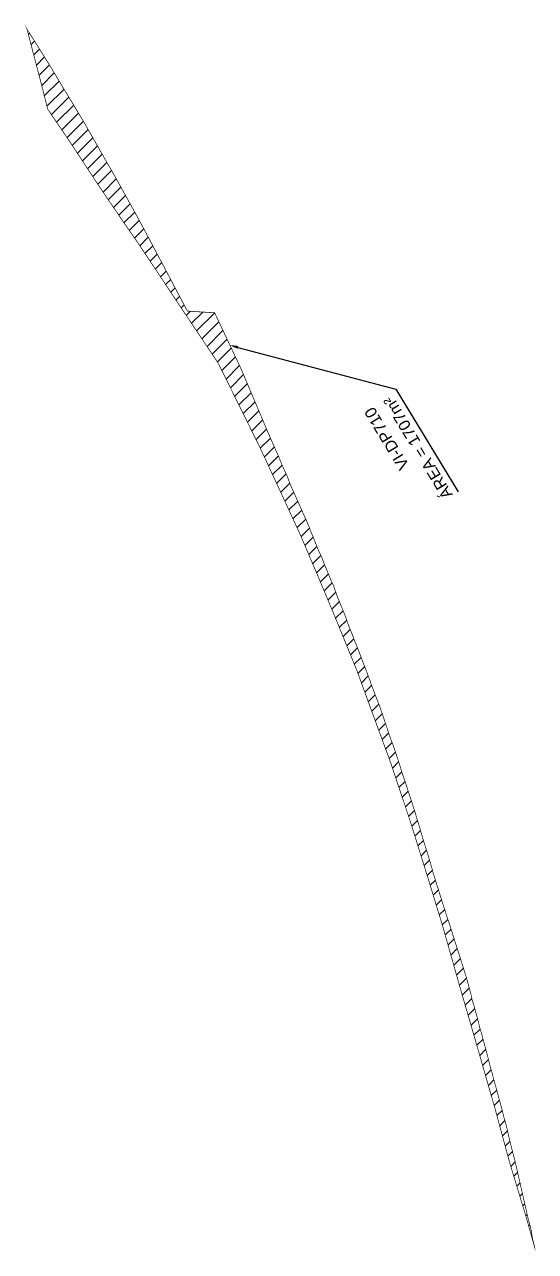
# Model space of a CAD drawing. Header units: metres. Extents: x 287051 to 328239, y 7396995 to 7466021.
# Drawn here: x 298530.1 to 298707.6, y 7450900.1 to 7451326.7 of the extents above; entities that cross this region are included whole.
import ezdxf

# ---------------------------------------------------------------- set-up
doc = ezdxf.new("R2010")
doc.units = ezdxf.units.M
doc.header["$LTSCALE"] = 10
doc.layers.add('DESAPROPRIAÇÃO', color=160, linetype='Continuous')
doc.layers.add('U-HZ-TEXTO-DESAP', color=2, linetype='Continuous')
doc.styles.add('ARIAL', font='arial.ttf')

msp = doc.modelspace()

# ---------------------------------------------------------------- hatches: boundary and pattern name
at = {"layer": 'DESAPROPRIAÇÃO', "transparency": 33554687}
h = msp.add_hatch(dxfattribs=at)
h.set_pattern_fill('ANSI31', color=256)
h.set_pattern_definition([(45, (0, 0), (-2.245064030267288, 2.245064030267288), [])])
h.paths.add_polyline_path([(298530.899365366, 7451325.154039748), (298538.5628506701, 7451312.935821945), (298550.5910603108, 7451292.962413303), (298562.5168173984, 7451272.048491782), (298567.7398587418, 7451262.649711053), (298571.7691718661, 7451255.219619147), (298586.6580364297, 7451227.105990913), (298596.1252334859, 7451226.509248435), (298605.396872527, 7451206.818924914), (298613.7342022405, 7451187.088495001), (298614.1800644733, 7451185.989884071), (298614.9803281415, 7451184.169650642), (298615.7672984994, 7451182.340750395), (298616.6289072288, 7451180.48214602), (298617.4227183218, 7451178.615558431), (298618.2681859919, 7451176.814141397), (298619.0156788406, 7451174.860870837), (298619.8673574714, 7451172.854377215), (298620.7315492005, 7451171.011751646), (298621.4986598098, 7451169.298457227), (298622.0594240355, 7451167.690025989), (298623.0771435481, 7451165.326104957), (298623.6584697624, 7451164.02488198), (298624.5978976327, 7451161.922095112), (298625.2822590992, 7451160.39024115), (298626.2733129564, 7451158.139188658), (298627.1281490927, 7451156.198989439), (298627.9853685719, 7451154.339682844), (298628.8801807601, 7451152.281208226), (298629.5731693018, 7451150.372385361), (298630.3659242818, 7451148.566500679), (298631.1494806212, 7451146.56504545), (298631.8390143121, 7451144.778524478), (298632.6053743687, 7451143.069536459), (298633.5425998116, 7451141.041338228), (298634.2528195163, 7451139.045828528), (298634.9914546924, 7451137.302879147), (298635.7962062957, 7451135.390385851), (298636.5252853499, 7451133.588500332), (298637.4245940114, 7451131.650123222), (298638.2061236803, 7451129.469635859), (298638.8054802763, 7451127.675612004), (298639.5357029652, 7451125.961442784), (298640.3284674527, 7451124.036477508), (298641.1099583234, 7451122.099604395), (298641.8925646254, 7451120.073084872), (298642.5307893462, 7451118.195562731), (298643.2579536699, 7451116.421789726), (298644.0391361036, 7451114.429204156), (298644.7051467263, 7451112.579011974), (298645.4661664297, 7451110.777057388), (298646.2084514573, 7451108.895762098), (298646.8611492523, 7451107.137509679), (298647.7258154987, 7451104.894797958), (298648.4903317677, 7451102.911848345), (298649.1867586334, 7451101.101595872), (298649.8680679965, 7451099.314816703), (298650.5024147038, 7451097.391055047), (298651.2453460996, 7451095.506523119), (298651.9742035146, 7451093.580580137), (298652.6814120525, 7451091.718029251), (298653.4573041198, 7451089.751731076), (298654.1466940073, 7451087.729569488), (298654.8075242499, 7451085.811948353), (298655.4672204258, 7451083.870906352), (298656.1331854355, 7451081.874959185), (298656.7047246352, 7451080.001065552), (298657.3898557481, 7451078.116401271), (298658.1618897702, 7451076.151467254), (298658.7627642491, 7451074.358703505), (298659.3624726858, 7451072.551886492), (298660.0279046755, 7451070.525983434), (298660.7077790565, 7451068.423596804), (298661.3009198377, 7451066.418014599), (298661.9653725536, 7451064.576361666), (298662.6048638675, 7451062.612596751), (298663.2130390277, 7451060.744998216), (298663.6612661807, 7451059.368571769), (298664.2436768244, 7451057.580091515), (298664.9875781558, 7451055.295701872), (298665.7967736755, 7451052.810805305), (298666.3434706278, 7451050.843176936), (298666.9056795242, 7451049.184842343), (298667.4407750334, 7451047.293211563), (298668.0325582096, 7451045.239106274), (298668.5878157645, 7451043.357287085), (298669.171383586, 7451041.48644295), (298669.7848513603, 7451039.56764872), (298670.3998036413, 7451037.599787074), (298670.9959341016, 7451035.608508665), (298671.5633303887, 7451033.615799282), (298672.0760641563, 7451031.74862957), (298672.6695136456, 7451029.887695138), (298673.247167913, 7451027.96716071), (298673.8633215175, 7451026.054988863), (298674.4489733039, 7451024.119411876), (298675.0568414879, 7451022.206922161), (298675.6270490359, 7451020.33709974), (298676.2866684963, 7451018.413933879), (298676.8991012752, 7451016.345969875), (298677.5758955791, 7451014.470361097), (298678.2033379291, 7451012.49269675), (298678.8128360037, 7451010.571591789), (298679.4527411267, 7451008.554645456), (298680.0060535625, 7451006.810634589), (298680.558180028, 7451005.070361836), (298681.1627628531, 7451003.164749475), (298681.5602682942, 7451001.911833827), (298682.3206138184, 7450999.515265865), (298682.9595298986, 7450997.501436941), (298683.6438738393, 7450995.344421859), (298684.1962511657, 7450993.294789), (298684.6990722203, 7450991.429037989), (298685.1815496762, 7450989.638773256), (298685.6540505448, 7450987.417163108), (298686.2207554036, 7450985.782731192), (298686.8434058314, 7450983.47234531), (298687.3201860657, 7450981.703220497), (298687.7713426119, 7450980.029174085), (298688.2902581511, 7450977.921575912), (298688.8931074778, 7450975.866790839), (298689.4489876756, 7450973.804160343), (298689.9257316398, 7450972.035170113), (298690.4436524691, 7450970.113390381), (298690.9351552584, 7450968.289636547), (298691.4552450965, 7450966.21375345), (298691.9120686068, 7450964.273434227), (298692.4998463292, 7450962.391271627), (298692.9972045978, 7450960.383172658), (298693.5204214372, 7450958.533659432), (298694.0733028677, 7450956.572850693), (298694.5931240754, 7450954.618478456), (298695.1103653939, 7450952.720379072), (298695.6575653549, 7450950.766819367), (298696.1579207443, 7450948.844075263), (298696.6343487388, 7450946.872870626), (298697.2137122517, 7450944.885600389), (298697.7302501104, 7450942.876894051), (298698.1982458524, 7450940.720315918), (298698.5818043773, 7450939.109335172), (298699.021096481, 7450937.358096399), (298699.5126240996, 7450935.398620651), (298700.1111002307, 7450933.133340175), (298700.5772235408, 7450931.238552422), (298701.0174682345, 7450929.399556763), (298701.4399007055, 7450927.541962034), (298701.9483652891, 7450925.306051695), (298702.3956856926, 7450923.339015351), (298702.8352084233, 7450921.406268312), (298703.2657205442, 7450919.513144319), (298703.7148494407, 7450917.53815535), (298704.0394133659, 7450916.11092549), (298704.6169175016, 7450913.571422229), (298705.0675339088, 7450911.589892115), (298705.5591713704, 7450909.746206845), (298706.1014150296, 7450907.677737348), (298706.4207210391, 7450905.575467671), (298706.7966829813, 7450903.831466369), (298707.3324674579, 7450901.630125977), (298707.3337052259, 7450901.618591855), (298704.4099666993, 7450912.049450869), (298698.7157508701, 7450930.82107501), (298693.5375470008, 7450949.908989846), (298687.2402370651, 7450971.823804612), (298681.3716636648, 7450992.070787257), (298675.3247001729, 7451013.433394654), (298670.2132141776, 7451030.154035131), (298664.0198948788, 7451049.987675078), (298657.3805278083, 7451069.856809883), (298651.1831791206, 7451086.718839148), (298645.5145054255, 7451102.260124669), (298638.0565214495, 7451120.534546465), (298632.3350210448, 7451134.222256438), (298625.9567137094, 7451149.200329673), (298619.3788056794, 7451163.473894255), (298611.9256911816, 7451179.575513279), (298603.9927137278, 7451195.593671668), (298597.3719205101, 7451209.00255262), (298587.3601165307, 7451223.930466515), (298584.2713633485, 7451228.535894432), (298569.8476360537, 7451250.226395749), (298564.5686624895, 7451257.856231813), (298556.6768449933, 7451269.469558184), (298545.4654975285, 7451286.478276556), (298538.1103923702, 7451297.301993145), (298535.5443282922, 7451307.384326675), (298530.9034727977, 7451325.144859089)])

# ---------------------------------------------------------------- linework, layer by layer
at = {"layer": 'DESAPROPRIAÇÃO', "transparency": 33554687, "const_width": 0.25, "flags": 128}
msp.add_lwpolyline([(298530.899365366, 7451325.154039748), (298538.5628506701, 7451312.935821945), (298550.5910603108, 7451292.962413303), (298562.5168173984, 7451272.048491782), (298567.7398587418, 7451262.649711053), (298571.7691718661, 7451255.219619147), (298586.6580364297, 7451227.105990913), (298596.1252334859, 7451226.509248435), (298605.396872527, 7451206.818924914), (298613.7342022405, 7451187.088495001), (298614.1800644733, 7451185.989884071), (298614.9803281415, 7451184.169650642), (298615.7672984994, 7451182.340750395), (298616.6289072288, 7451180.48214602), (298617.4227183218, 7451178.615558431), (298618.2681859919, 7451176.814141397), (298619.0156788406, 7451174.860870837), (298619.8673574714, 7451172.854377215), (298620.7315492005, 7451171.011751646), (298621.4986598098, 7451169.298457227), (298622.0594240355, 7451167.690025989), (298623.0771435481, 7451165.326104957), (298623.6584697624, 7451164.02488198), (298624.5978976327, 7451161.922095112), (298625.2822590992, 7451160.39024115), (298626.2733129564, 7451158.139188658), (298627.1281490927, 7451156.198989439), (298627.9853685719, 7451154.339682844), (298628.8801807601, 7451152.281208226), (298629.5731693018, 7451150.372385361), (298630.3659242818, 7451148.566500679), (298631.1494806212, 7451146.56504545), (298631.8390143121, 7451144.778524478), (298632.6053743687, 7451143.069536459), (298633.5425998116, 7451141.041338228), (298634.2528195163, 7451139.045828528), (298634.9914546924, 7451137.302879147), (298635.7962062957, 7451135.390385851), (298636.5252853499, 7451133.588500332), (298637.4245940114, 7451131.650123222), (298638.2061236803, 7451129.469635859), (298638.8054802763, 7451127.675612004), (298639.5357029652, 7451125.961442784), (298640.3284674527, 7451124.036477508), (298641.1099583234, 7451122.099604395), (298641.8925646254, 7451120.073084872), (298642.5307893462, 7451118.195562731), (298643.2579536699, 7451116.421789726), (298644.0391361036, 7451114.429204156), (298644.7051467263, 7451112.579011974), (298645.4661664297, 7451110.777057388), (298646.2084514573, 7451108.895762098), (298646.8611492523, 7451107.137509679), (298647.7258154987, 7451104.894797958), (298648.4903317677, 7451102.911848345), (298649.1867586334, 7451101.101595872), (298649.8680679965, 7451099.314816703), (298650.5024147038, 7451097.391055047), (298651.2453460996, 7451095.506523119), (298651.9742035146, 7451093.580580137), (298652.6814120525, 7451091.718029251), (298653.4573041198, 7451089.751731076), (298654.1466940073, 7451087.729569488), (298654.8075242499, 7451085.811948353), (298655.4672204258, 7451083.870906352), (298656.1331854355, 7451081.874959185), (298656.7047246352, 7451080.001065552), (298657.3898557481, 7451078.116401271), (298658.1618897702, 7451076.151467254), (298658.7627642491, 7451074.358703505), (298659.3624726858, 7451072.551886492), (298660.0279046755, 7451070.525983434), (298660.7077790565, 7451068.423596804), (298661.3009198377, 7451066.418014599), (298661.9653725536, 7451064.576361666), (298662.6048638675, 7451062.612596751), (298663.2130390277, 7451060.744998216), (298663.6612661807, 7451059.368571769), (298664.2436768244, 7451057.580091515), (298664.9875781558, 7451055.295701872), (298665.7967736755, 7451052.810805305), (298666.3434706278, 7451050.843176936), (298666.9056795242, 7451049.184842343), (298667.4407750334, 7451047.293211563), (298668.0325582096, 7451045.239106274), (298668.5878157645, 7451043.357287085), (298669.171383586, 7451041.48644295), (298669.7848513603, 7451039.56764872), (298670.3998036413, 7451037.599787074), (298670.9959341016, 7451035.608508665), (298671.5633303887, 7451033.615799282), (298672.0760641563, 7451031.74862957), (298672.6695136456, 7451029.887695138), (298673.247167913, 7451027.96716071), (298673.8633215175, 7451026.054988863), (298674.4489733039, 7451024.119411876), (298675.0568414879, 7451022.206922161), (298675.6270490359, 7451020.33709974), (298676.2866684963, 7451018.413933879), (298676.8991012752, 7451016.345969875), (298677.5758955791, 7451014.470361097), (298678.2033379291, 7451012.49269675), (298678.8128360037, 7451010.571591789), (298679.4527411267, 7451008.554645456), (298680.0060535625, 7451006.810634589), (298680.558180028, 7451005.070361836), (298681.1627628531, 7451003.164749475), (298681.5602682942, 7451001.911833827), (298682.3206138184, 7450999.515265865), (298682.9595298986, 7450997.501436941), (298683.6438738393, 7450995.344421859), (298684.1962511657, 7450993.294789), (298684.6990722203, 7450991.429037989), (298685.1815496762, 7450989.638773256), (298685.6540505448, 7450987.417163108), (298686.2207554036, 7450985.782731192), (298686.8434058314, 7450983.47234531), (298687.3201860657, 7450981.703220497), (298687.7713426119, 7450980.029174085), (298688.2902581511, 7450977.921575912), (298688.8931074778, 7450975.866790839), (298689.4489876756, 7450973.804160343), (298689.9257316398, 7450972.035170113), (298690.4436524691, 7450970.113390381), (298690.9351552584, 7450968.289636547), (298691.4552450965, 7450966.21375345), (298691.9120686068, 7450964.273434227), (298692.4998463292, 7450962.391271627), (298692.9972045978, 7450960.383172658), (298693.5204214372, 7450958.533659432), (298694.0733028677, 7450956.572850693), (298694.5931240754, 7450954.618478456), (298695.1103653939, 7450952.720379072), (298695.6575653549, 7450950.766819367), (298696.1579207443, 7450948.844075263), (298696.6343487388, 7450946.872870626), (298697.2137122517, 7450944.885600389), (298697.7302501104, 7450942.876894051), (298698.1982458524, 7450940.720315918), (298698.5818043773, 7450939.109335172), (298699.021096481, 7450937.358096399), (298699.5126240996, 7450935.398620651), (298700.1111002307, 7450933.133340175), (298700.5772235408, 7450931.238552422), (298701.0174682345, 7450929.399556763), (298701.4399007055, 7450927.541962034), (298701.9483652891, 7450925.306051695), (298702.3956856926, 7450923.339015351), (298702.8352084233, 7450921.406268312), (298703.2657205442, 7450919.513144319), (298703.7148494407, 7450917.53815535), (298704.0394133659, 7450916.11092549), (298704.6169175016, 7450913.571422229), (298705.0675339088, 7450911.589892115), (298705.5591713704, 7450909.746206845), (298706.1014150296, 7450907.677737348), (298706.4207210391, 7450905.575467671), (298706.7966829813, 7450903.831466369), (298707.3324674579, 7450901.630125977), (298707.3324674579, 7450901.630125977), (298707.3337052259, 7450901.618591855), (298704.4099666993, 7450912.049450869), (298698.7157508701, 7450930.82107501), (298693.5375470008, 7450949.908989846), (298687.2402370651, 7450971.823804612), (298681.3716636648, 7450992.070787257), (298675.3247001729, 7451013.433394654), (298670.2132141776, 7451030.154035131), (298664.0198948788, 7451049.987675078), (298657.3805278083, 7451069.856809883), (298651.1831791206, 7451086.718839148), (298645.5145054255, 7451102.260124669), (298638.0565214495, 7451120.534546465), (298632.3350210448, 7451134.222256438), (298625.9567137094, 7451149.200329673), (298619.3788056794, 7451163.473894255), (298611.9256911816, 7451179.575513279), (298603.9927137278, 7451195.593671668), (298597.3719205101, 7451209.00255262), (298587.3601165307, 7451223.930466515), (298584.2713633485, 7451228.535894432), (298569.8476360537, 7451250.226395749), (298564.5686624895, 7451257.856231813), (298556.6768449933, 7451269.469558184), (298545.4654975285, 7451286.478276556), (298538.1103923702, 7451297.301993145), (298535.5443282922, 7451307.384326675), (298530.9034727977, 7451325.144859089)], close=True, dxfattribs=at)
at = {"layer": 'U-HZ-TEXTO-DESAP', "linetype": 'Continuous', "lineweight": -3}
msp.add_lwpolyline([(298604.1819506433, 7451214.489424893), (298659.0470058199, 7451199.918206951), (298680.7077389116, 7451164.254249171)], dxfattribs=at)
msp.add_solid([(298604.044885205, 7451214.008578695), (298601.2968734583, 7451215.311817522), (298604.3190160815, 7451214.97027109)], dxfattribs=at)

# ---------------------------------------------------------------- texts
at = {"layer": 'U-HZ-TEXTO-DESAP', "style": 'ARIAL'}
for s, p in [('ÁREA = 1707m²', (298678.9995120296, 7451163.327783469)), ('VI-DP710', (298663.892828315, 7451173.442624096))]:
    msp.add_text(s, height=4, rotation=121.2199583542089, dxfattribs=at).set_placement(p)

doc.saveas('drawing.dxf')
